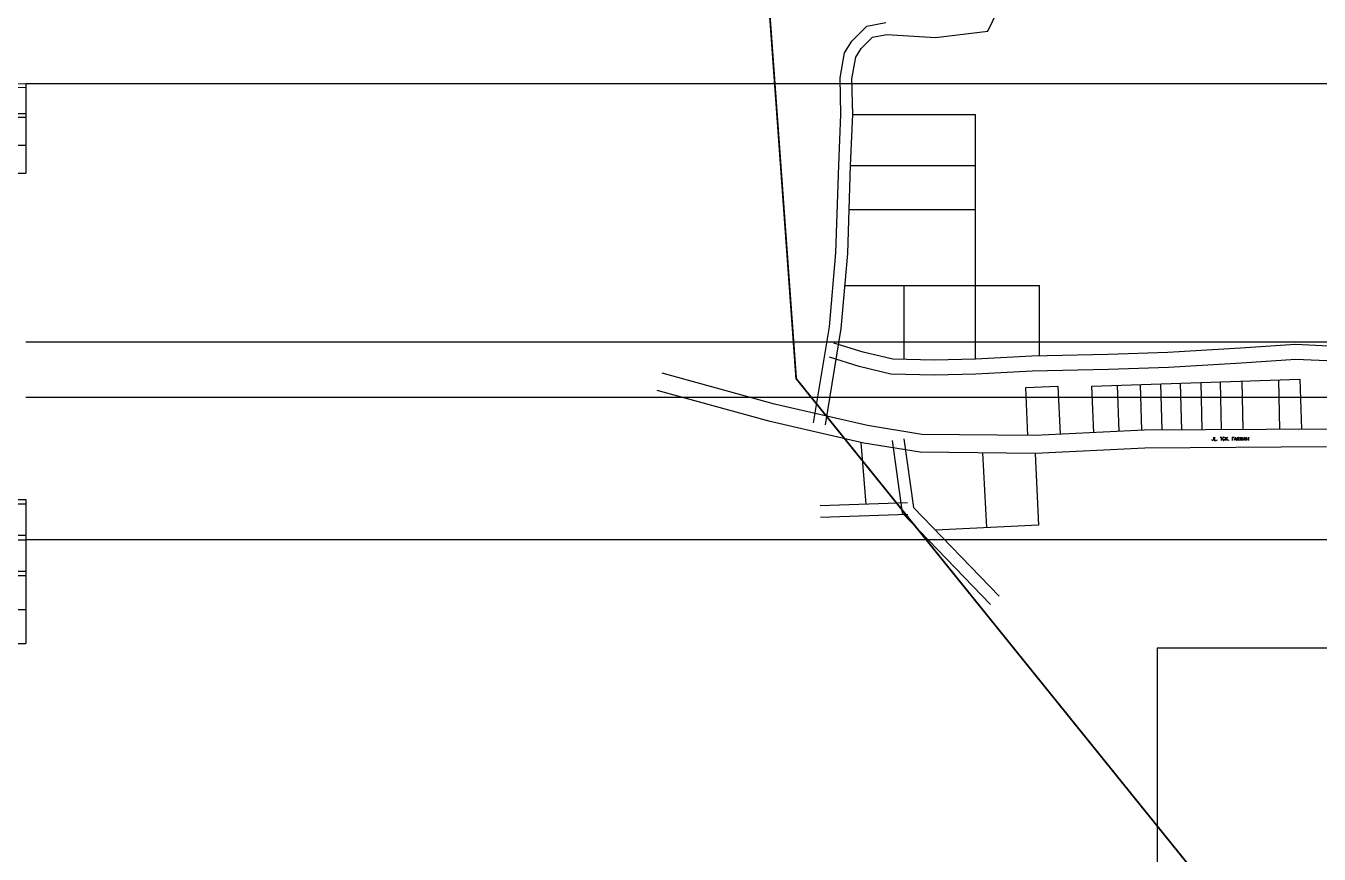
# Model space of a CAD drawing. Header units: millimetres. Extents: x 1060 to 24323, y -9832 to -6451.
# Drawn here: x 8796 to 9228.9, y -8953.6 to -8676.3 of the extents above; entities that cross this region are included whole.
import ezdxf
from ezdxf.enums import TextEntityAlignment as Align

# ---------------------------------------------------------------- set-up
doc = ezdxf.new("R2010")
doc.units = ezdxf.units.MM
doc.set_wipeout_variables(frame=1)
doc.linetypes.add('HIDDEN', pattern=[9.525, 6.35, -3.175])
for name, color, linetype, lineweight in [('Basic Map', 105, 'Continuous', 15), ('FAT_Info', 170, 'Continuous', 0), ('FDT-Info', 1, 'Continuous', 5), ('Garis Jalan', 225, 'Continuous', 15), ('JALAN', 7, 'Continuous', 25)]:
    doc.layers.add(name, color=color, linetype=linetype, lineweight=lineweight)
doc.layers.add('BATAS', color=7, linetype='Continuous', plot=False)
doc.styles.add('ROMANS', font='romans.shx', dxfattribs={"width": 1.2})
doc.styles.get("Standard").update_dxf_attribs({"font": 'simplex.shx'})

# ---------------------------------------------------------------- blocks, each defined once
blk = doc.blocks.new('FAT Info')
at = {"lineweight": 0}
blk.add_wipeout([(0, 12.93), (40.44, 12.93), (40.44, -0.2), (0, -0.2)], dxfattribs=at).dxf.layer = 'FAT_Info'
at = {"layer": 'FAT_Info'}
for p, q in [((0, 12.93), (0, -0.2)), ((40.44, 12.93), (40.44, -0.2)), ((0, 8.58), (40.44, 8.58)), ((0, 8.04), (40.44, 8.04)), ((0, 3.92), (40.44, 3.92)), ((0, -0.2), (40.44, -0.2))]:
    blk.add_line(p, q, dxfattribs=at)
for points in [[(0, 12.93), (40.44, 12.93)], [(0, 12.39), (40.44, 12.39)]]:
    blk.add_lwpolyline(points, dxfattribs=at)
at = {"layer": 'FAT_Info', "style": 'ROMANS', "width": 0.7}
for s, height, p in [(':', 2.06, (26.93, 4.91)), ('Power @1490 nm', 2.0607, (4.01, 0.79)), (':', 2.06, (26.93, 0.79))]:
    blk.add_text(s, height=height, dxfattribs=at).set_placement(p)
blk.add_attdef('FAT_SEQUENCE', text='', height=2.47, dxfattribs=at).set_placement((20.22, 10.48), align=Align.MIDDLE_CENTER)
blk.add_attdef('DISTANCE_TO', (4.01, 4.91), '', height=2.06, dxfattribs=at)
for tag, p in [('DISTANCE_TO_OLT', (28.02, 5.94)), ('LOSS_@1490NM', (28.02, 1.82))]:
    blk.add_attdef(tag, text='', height=2.06, dxfattribs=at).set_placement(p, align=Align.MIDDLE_LEFT)
blk = doc.blocks.new('FDT-Info')
at = {"lineweight": 0}
blk.add_wipeout([(0, 16.53), (38.25, 16.53), (38.25, 0), (0, 0)], dxfattribs=at).dxf.layer = 'FDT-Info'
at = {"layer": 'FDT-Info'}
for p, q in [((0, 16.53), (0, 0)), ((38.25, 16.53), (38.25, 0)), ((0, 8.31), (38.25, 8.31)), ((0, 7.8), (38.25, 7.8)), ((0, 3.9), (38.25, 3.9)), ((0, 0), (38.25, 0))]:
    blk.add_line(p, q, dxfattribs=at)
for points in [[(0, 16.53), (38.25, 16.53)], [(0, 16.02), (38.25, 16.02)], [(0, 12.42), (38.25, 12.42)], [(0, 11.91), (38.25, 11.91)]]:
    blk.add_lwpolyline(points, dxfattribs=at)
at = {"layer": 'FDT-Info', "style": 'ROMANS', "width": 0.7}
for s, height, p in [(':', 1.95, (25.47, 4.83)), ('Power @1490 nm', 1.9493, (3.8, 0.94)), (':', 1.95, (25.47, 0.94))]:
    blk.add_text(s, height=height, dxfattribs=at).set_placement(p)
for p in [(19.13, 14.22), (19.13, 10.11)]:
    blk.add_attdef('FAT_SEQUENCE', text='', height=2.34, dxfattribs=at).set_placement(p, align=Align.MIDDLE_CENTER)
blk.add_attdef('DISTANCE_TO', (3.8, 4.83), '', height=1.95, dxfattribs=at)
for tag, p in [('DISTANCE_TO_OLT', (26.51, 5.81)), ('LOSS_@1490NM', (26.51, 1.91))]:
    blk.add_attdef(tag, text='', height=1.95, dxfattribs=at).set_placement(p, align=Align.MIDDLE_LEFT)

msp = doc.modelspace()

# ---------------------------------------------------------------- linework, layer by layer
at = {"layer": 'Basic Map'}
for points in [[(9072.83, -8706), (9113.84, -8706)], [(9113.84, -8787.93), (9113.84, -8706)], [(9072.09, -8723.09), (9113.84, -8723.09)], [(9071.6, -8737.83), (9113.84, -8737.83)], [(9070.18, -8763.29), (9135.27, -8763.29)], [(9090.03, -8788.04), (9090.03, -8763.29)], [(9135.27, -8786.9), (9135.27, -8763.29)], [(9131.44, -8813.45), (9130.73, -8797.37), (9141.41, -8796.91), (9142.18, -8813.07)], [(9153.5, -8812.53), (9152.81, -8796.96), (9222.47, -8794.66), (9223.02, -8811.37)], [(9161.35, -8796.68), (9161.85, -8812.13)], [(9168.96, -8796.43), (9169.49, -8811.77)], [(9175.77, -8796.2), (9176.25, -8811.69)], [(9182.35, -8795.98), (9182.9, -8811.64)], [(9189.27, -8795.75), (9189.69, -8811.6)], [(9195.84, -8795.54), (9196.14, -8811.55)], [(9203.04, -8795.3), (9203.38, -8811.5)], [(9215.28, -8794.89), (9215.69, -8811.42)], [(9075.54, -8815.81), (9077.16, -8836.46)], [(9133.85, -8819.48), (9135, -8843.51), (9100.46, -8845.15)], [(9117.73, -8844.33), (9116.4, -8819.31)]]:
    msp.add_lwpolyline(points, dxfattribs=at)
at = {"layer": 'BATAS', "color": 1, "linetype": 'HIDDEN', "const_width": 0.6}
msp.add_lwpolyline([(9460.62, -8198.57), (9282.72, -8312.91), (8951.9, -8242.14), (8931.32, -8456.52), (9032.12, -8494.9), (9053.86, -8794.44), (9187.98, -8960.65), (9745.45, -9148.88), (9959.93, -9088.05), (10109.36, -9045.62), (10201.5, -8858.9), (10160.11, -8661.63), (10023.42, -8604.69), (10028.05, -8530.8), (10022.07, -8407.03), (10021.58, -8336.07), (10031.29, -8278.65)], dxfattribs=at)
at = {"layer": 'FAT_Info'}
for points in [[(9490.69, -8658.01), (9490.69, -8695.72), (8795.99, -8695.72)], [(9431.72, -8782.26), (8795.99, -8782.26)], [(9330.52, -8800.7), (8795.99, -8800.7)], [(9397.42, -8850.35), (9377, -8884.71), (9174.69, -8884.71), (9174.69, -9266.54)]]:
    msp.add_lwpolyline(points, dxfattribs=at)
at = {"layer": 'FDT-Info', "linetype": 'ByBlock'}
msp.add_lwpolyline([(9301.13, -8822.88), (9280.91, -8848.39), (8795.99, -8848.39)], dxfattribs=at)
at = {"layer": 'Garis Jalan'}
for p, q in [((9118.02, -8678.09), (9121.09, -8671.61)), ((9077.5, -8676.45), (9083.92, -8675.16)), ((9072.44, -8681.42), (9077.5, -8676.45)), ((9075.6, -8683.92), (9079.46, -8680.14)), ((9079.46, -8680.14), (9084.19, -8679.18)), ((9084.19, -8679.18), (9100.48, -8680.2)), ((9100.48, -8680.2), (9118.02, -8678.09)), ((9070.05, -8685.38), (9072.44, -8681.42)), ((9073.85, -8686.82), (9075.6, -8683.92)), ((9068.53, -8693.72), (9070.05, -8685.38)), ((9072.53, -8694.03), (9073.85, -8686.82)), ((9068.82, -8705.96), (9068.53, -8693.72)), ((9072.83, -8706), (9072.53, -8694.03)), ((9068.1, -8722.93), (9068.82, -8705.96)), ((9072.09, -8723.09), (9072.83, -8706)), ((9067.12, -8752.34), (9068.1, -8722.93)), ((9071.11, -8752.58), (9072.09, -8723.09)), ((9064.97, -8777.13), (9067.12, -8752.34)), ((9068.94, -8777.62), (9071.11, -8752.58)), ((9059.7, -8809.2), (9064.97, -8777.13)), ((9063.65, -8809.85), (9068.94, -8777.62)), ((9076.24, -8785.57), (9066.46, -8782.51)), ((9202.65, -8784.27), (9178.29, -8785.69)), ((9221.03, -8783.03), (9202.65, -8784.27)), ((9234.37, -8783.63), (9221.03, -8783.03)), ((9074.91, -8790.39), (9064.97, -8787.28)), ((9086.22, -8787.96), (9076.24, -8785.57)), ((9100.17, -8788.25), (9086.22, -8787.96)), ((9113.84, -8787.93), (9100.17, -8788.25)), ((9132.73, -8786.96), (9113.84, -8787.93)), ((9158.3, -8786.39), (9132.73, -8786.96)), ((9178.29, -8785.69), (9158.3, -8786.39)), ((9221.09, -8788.04), (9202.96, -8789.26)), ((9234.06, -8788.62), (9221.09, -8788.04)), ((9046.6, -8802.97), (9008.94, -8792.59)), ((9085.58, -8792.95), (9074.91, -8790.39)), ((9100.18, -8793.26), (9085.58, -8792.95)), ((9114.03, -8792.93), (9100.18, -8793.26)), ((9132.91, -8791.96), (9114.03, -8792.93)), ((9158.44, -8791.39), (9132.91, -8791.96)), ((9178.53, -8790.69), (9158.44, -8791.39)), ((9202.96, -8789.26), (9178.53, -8790.69)), ((9045.13, -8808.78), (9007.35, -8798.37)), ((9077.72, -8810.15), (9046.6, -8802.97)), ((9076.56, -8816.04), (9045.13, -8808.78)), ((9095.93, -8813.11), (9077.72, -8810.15)), ((9089.93, -8814.58), (9093.11, -8837.55)), ((9133.74, -8813.48), (9095.93, -8813.11)), ((9170.37, -8811.73), (9133.74, -8813.48)), ((9231.62, -8811.31), (9170.37, -8811.73)), ((9095.42, -8819.1), (9076.56, -8816.04)), ((9085.96, -8815.12), (9089.33, -8839.39)), ((9170.54, -8817.73), (9133.85, -8819.48)), ((9231.42, -8817.31), (9170.54, -8817.73)), ((9133.85, -8819.48), (9095.42, -8819.1)), ((9091.08, -8835.98), (9061.88, -8836.98)), ((9091.22, -8839.98), (9062.01, -8840.98)), ((9089.33, -8839.39), (9118.93, -8870.01)), ((9093.11, -8837.55), (9121.81, -8867.23))]:
    msp.add_line(p, q, dxfattribs=at)

# ---------------------------------------------------------------- texts
at = {"layer": 'JALAN', "insert": (9192.98, -8814.04), "char_height": 1.0791, "attachment_point": 1}
msp.add_mtext_dynamic_manual_height_columns('JL. TGK. FAKINAH', width=16.3342, gutter_width=5.4, heights=[0], dxfattribs=at)

# ---------------------------------------------------------------- next in the draw order: block references
at = {"layer": 'FAT_Info', "lineweight": 0}
ref = msp.add_blockref('FAT Info', (8703.66, -8725.06), dxfattribs=dict(at, xscale=2.281889908648648, yscale=2.281889908648648, zscale=2.281889908648648, rotation=359.8970633875859))
ref.add_attrib('FAT_SEQUENCE', 'KLDYA.012.A04', dxfattribs={"height": 5.6426, "rotation": 359.8971, "style": 'ROMANS', "width": 0.7}).set_placement((8749.84, -8701.22), align=Align.MIDDLE_CENTER)
ref.add_attrib('DISTANCE_TO_OLT', ' m', dxfattribs={"height": 4.702, "rotation": 359.8971, "style": 'ROMANS', "width": 0.7}).set_placement((8767.62, -8711.63), align=Align.MIDDLE_LEFT)
ref.add_attrib('LOSS_@1490NM', '--dBm', dxfattribs={"height": 4.702, "rotation": 359.8971, "style": 'ROMANS', "width": 0.6}).set_placement((8767.6, -8721.03), align=Align.MIDDLE_LEFT)
ref.add_attrib('DISTANCE_TO', 'Distance to FDT', (8712.83, -8713.88), dxfattribs={"height": 4.7022, "rotation": 359.8971, "style": 'ROMANS', "width": 0.7})
at = {"layer": 'FDT-Info', "linetype": 'ByBlock'}
ref = msp.add_blockref('FDT-Info', (8684.28, -8883.16), dxfattribs=dict(at, xscale=2.920016543276174, yscale=2.920016543276174, zscale=2.920016543276174))
ref.add_attrib('FAT_SEQUENCE', 'KLDYA.012', dxfattribs={"height": 6.83, "style": 'ROMANS', "width": 0.7}).set_placement((8740.14, -8841.64), align=Align.MIDDLE_CENTER)
ref.add_attrib('DISTANCE_TO', 'Distance to FDT', (8695.37, -8869.05), dxfattribs={"height": 5.6919, "style": 'ROMANS', "width": 0.7})
ref.add_attrib('LOSS_@1490NM', '- dBm', dxfattribs={"height": 5.692, "style": 'ROMANS', "width": 0.7}).set_placement((8761.69, -8877.59), align=Align.MIDDLE_LEFT)
ref.add_attrib('DISTANCE_TO_OLT', '- m', dxfattribs={"height": 5.692, "style": 'ROMANS', "width": 0.7}).set_placement((8761.69, -8866.2), align=Align.MIDDLE_LEFT)
ref.add_attrib('FAT_SEQUENCE', 'BNA.100.0402', dxfattribs={"height": 6.8303, "style": 'ROMANS', "width": 0.7}).set_placement((8740.14, -8853.64), align=Align.MIDDLE_CENTER)

doc.saveas('drawing.dxf')
